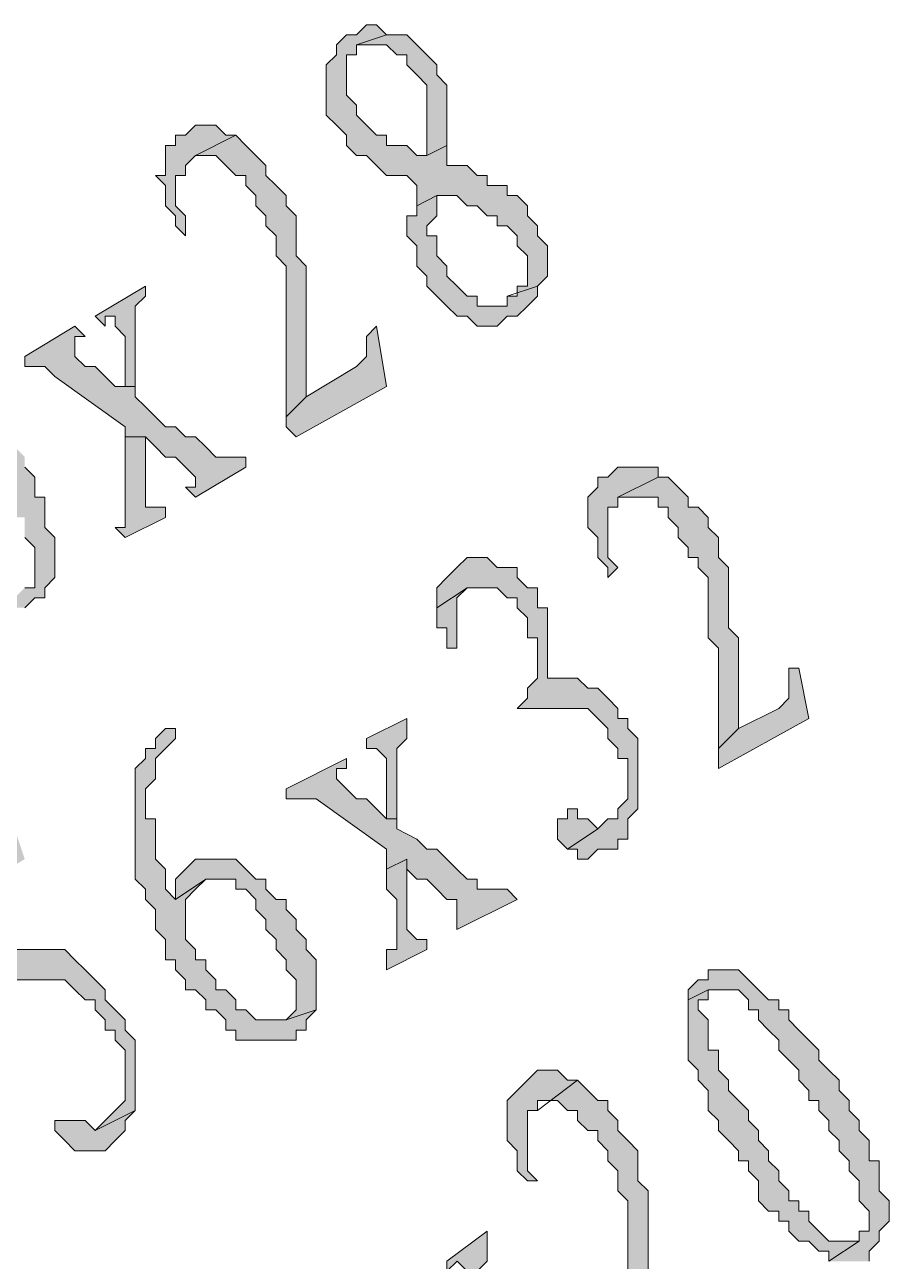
# Model space of a CAD drawing. Header units: millimetres. Extents: x 6 to 291, y 4 to 206.
# Drawn here: x 87.38 to 91.02, y 92.63 to 97.83 of the extents above; entities that cross this region are included whole.
import ezdxf

# ---------------------------------------------------------------- set-up
doc = ezdxf.new("R2010")
doc.units = ezdxf.units.MM
doc.layers.add('C00-00-00', color=7, linetype='Continuous')

msp = doc.modelspace()

# ---------------------------------------------------------------- hatches: boundary and pattern name
at = {"layer": 'C00-00-00'}
h = msp.add_hatch(color=256, dxfattribs=at)
h.dxf.hatch_style = 2
h.paths.add_polyline_path([(88.772997, 97.790001), (88.730664, 97.790001), (88.68833, 97.747668), (88.68833, 97.705335), (88.645997, 97.663001), (88.645997, 97.620668), (88.645997, 97.536001), (88.645997, 97.493668), (88.645997, 97.451335), (88.68833, 97.409001), (88.730664, 97.366668), (88.730664, 97.324335), (88.772997, 97.282001), (88.81533, 97.282001), (88.857664, 97.239668), (88.899997, 97.197335), (88.94233, 97.197335), (88.984664, 97.197335), (89.026997, 97.155001), (89.026997, 97.112668), (89.026997, 97.070335), (89.111664, 97.112668), (89.153997, 97.112668), (89.19633, 97.112668), (89.238664, 97.070335), (89.280997, 97.070335), (89.32333, 97.028001), (89.365664, 97.028001), (89.365664, 96.985668), (89.407997, 96.985668), (89.45033, 96.943335), (89.45033, 96.901001), (89.492664, 96.858668), (89.492664, 96.731668), (89.45033, 96.731668), (89.45033, 96.689335), (89.407997, 96.689335), (89.534997, 96.731668), (89.57733, 96.774001), (89.57733, 96.901001), (89.534997, 96.943335), (89.534997, 96.985668), (89.492664, 97.028001), (89.492664, 97.070335), (89.45033, 97.112668), (89.407997, 97.112668), (89.407997, 97.155001), (89.365664, 97.155001), (89.32333, 97.155001), (89.32333, 97.197335), (89.280997, 97.197335), (89.238664, 97.239668), (89.19633, 97.239668), (89.153997, 97.239668), (89.153997, 97.324335), (89.06933, 97.282001), (89.026997, 97.282001), (88.984664, 97.324335), (88.94233, 97.324335), (88.899997, 97.324335), (88.899997, 97.366668), (88.857664, 97.366668), (88.81533, 97.409001), (88.772997, 97.451335), (88.772997, 97.493668), (88.730664, 97.536001), (88.730664, 97.578335), (88.730664, 97.663001), (88.730664, 97.705335), (88.772997, 97.705335), (88.772997, 97.747668), (88.899997, 97.790001), (88.857664, 97.832335), (88.81533, 97.832335)])
h = msp.add_hatch(color=256, dxfattribs=at)
h.dxf.hatch_style = 2
h.paths.add_polyline_path([(88.9, 97.790001), (88.773, 97.747668), (88.815333, 97.747668), (88.857667, 97.747668), (88.9, 97.747668), (88.942333, 97.705335), (88.984667, 97.705335), (88.984667, 97.663001), (89.027, 97.620668), (89.069333, 97.578335), (89.069333, 97.536001), (89.069333, 97.493668), (89.069333, 97.324335), (89.069333, 97.282001), (89.154, 97.324335), (89.154, 97.366668), (89.154, 97.493668), (89.154, 97.536001), (89.154, 97.578335), (89.111667, 97.620668), (89.111667, 97.663001), (89.069333, 97.705335), (89.027, 97.747668), (88.984667, 97.790001), (88.942333, 97.790001)])
h = msp.add_hatch(color=256, dxfattribs=at)
h.dxf.hatch_style = 2
h.paths.add_polyline_path([(88.05333, 97.366666), (88.010997, 97.366666), (88.010997, 97.324333), (87.968663, 97.324333), (87.968663, 97.282), (87.968663, 97.197333), (87.92633, 97.197333), (87.968663, 97.155), (87.968663, 97.112666), (87.968663, 97.070333), (88.010997, 97.028), (88.010997, 96.985666), (88.05333, 96.943333), (88.05333, 96.985666), (88.05333, 97.028), (88.010997, 97.070333), (88.010997, 97.197333), (88.05333, 97.197333), (88.05333, 97.239666), (88.095663, 97.282), (88.264997, 97.366666), (88.222663, 97.366666), (88.18033, 97.409), (88.095663, 97.409)])
h = msp.add_hatch(color=256, dxfattribs=at)
h.dxf.hatch_style = 2
h.paths.add_polyline_path([(88.265002, 97.366666), (88.095668, 97.282), (88.180335, 97.282), (88.222668, 97.239666), (88.265002, 97.197333), (88.307335, 97.197333), (88.307335, 97.155), (88.349668, 97.112666), (88.349668, 97.070333), (88.392002, 97.028), (88.392002, 96.985666), (88.434335, 96.943333), (88.434335, 96.901), (88.434335, 96.858666), (88.476668, 96.816333), (88.476668, 96.689333), (88.476668, 96.647), (88.476668, 96.604666), (88.476668, 96.562333), (88.476668, 96.181333), (88.561335, 96.266), (88.561335, 96.562333), (88.561335, 96.604666), (88.561335, 96.816333), (88.519002, 96.858666), (88.519002, 96.943333), (88.519002, 96.985666), (88.519002, 97.028), (88.476668, 97.070333), (88.476668, 97.112666), (88.434335, 97.155), (88.392002, 97.197333), (88.392002, 97.239666), (88.349668, 97.282), (88.307335, 97.324333)])
h = msp.add_hatch(color=256, dxfattribs=at)
h.dxf.hatch_style = 2
h.paths.add_polyline_path([(89.027003, 97.070334), (89.027003, 97.028001), (88.98467, 97.028001), (88.98467, 96.943334), (89.027003, 96.901001), (89.027003, 96.858668), (89.027003, 96.816334), (89.069336, 96.774001), (89.069336, 96.731668), (89.11167, 96.689334), (89.154003, 96.647001), (89.196336, 96.604668), (89.23867, 96.604668), (89.281003, 96.562334), (89.36567, 96.562334), (89.408003, 96.604668), (89.450336, 96.604668), (89.49267, 96.647001), (89.535003, 96.689334), (89.535003, 96.731668), (89.408003, 96.689334), (89.408003, 96.647001), (89.281003, 96.647001), (89.281003, 96.689334), (89.23867, 96.689334), (89.196336, 96.731668), (89.154003, 96.774001), (89.154003, 96.816334), (89.11167, 96.858668), (89.11167, 96.901001), (89.11167, 96.943334), (89.069336, 96.943334), (89.069336, 96.985668), (89.11167, 97.028001), (89.11167, 97.112668)])
h = msp.add_hatch(color=256, dxfattribs=at)
h.dxf.hatch_style = 2
h.paths.add_polyline_path([(87.884001, 96.731668), (87.672334, 96.604668), (87.714668, 96.562335), (87.714668, 96.604668), (87.757001, 96.604668), (87.757001, 96.562335), (87.799334, 96.520001), (87.799334, 96.308335), (87.841668, 96.308335), (87.841668, 96.647001), (87.884001, 96.689335)])
h = msp.add_hatch(color=256, dxfattribs=at)
h.dxf.hatch_style = 2
h.paths.add_polyline_path([(86.698665, 96.562339), (86.656331, 96.520006), (86.656331, 96.477672), (86.740998, 96.520006), (86.825665, 96.520006), (86.867998, 96.520006), (86.867998, 96.477672), (86.910331, 96.435339), (86.952665, 96.435339), (86.952665, 96.393006), (86.994998, 96.393006), (86.994998, 96.350672), (87.037331, 96.350672), (87.037331, 96.308339), (87.079665, 96.266006), (87.079665, 96.223672), (87.121998, 96.181339), (87.121998, 96.139006), (87.164331, 96.096672), (87.206665, 96.054339), (87.248998, 96.012006), (87.248998, 95.969672), (87.291331, 95.927339), (87.291331, 95.885006), (87.333665, 95.842672), (87.333665, 95.800339), (87.333665, 95.758006), (87.375998, 95.758006), (87.375998, 95.715672), (87.375998, 95.673339), (87.418331, 95.631006), (87.418331, 95.461672), (87.375998, 95.461672), (87.291331, 95.377006), (87.375998, 95.377006), (87.418331, 95.419339), (87.460665, 95.419339), (87.460665, 95.461672), (87.502998, 95.504006), (87.502998, 95.673339), (87.460665, 95.715672), (87.460665, 95.758006), (87.460665, 95.800339), (87.460665, 95.842672), (87.418331, 95.842672), (87.418331, 95.885006), (87.418331, 95.927339), (87.375998, 95.969672), (87.375998, 96.012006), (87.333665, 96.054339), (87.333665, 96.096672), (87.291331, 96.139006), (87.248998, 96.181339), (87.248998, 96.223672), (87.206665, 96.266006), (87.164331, 96.308339), (87.164331, 96.350672), (87.121998, 96.350672), (87.121998, 96.393006), (87.079665, 96.435339), (87.037331, 96.435339), (87.037331, 96.477672), (86.994998, 96.477672), (86.994998, 96.520006), (86.952665, 96.520006), (86.910331, 96.562339), (86.867998, 96.562339), (86.867998, 96.604672), (86.740998, 96.604672)])
h = msp.add_hatch(color=256, dxfattribs=at)
h.dxf.hatch_style = 2
h.paths.add_polyline_path([(87.587669, 96.562339), (87.376002, 96.435339), (87.376002, 96.393006), (87.418336, 96.393006), (87.460669, 96.393006), (87.503002, 96.350672), (87.799336, 96.139006), (87.799336, 96.096672), (87.884002, 96.096672), (87.926336, 96.054339), (87.968669, 96.012006), (88.011002, 96.012006), (88.053336, 95.969672), (88.095669, 95.927339), (88.095669, 95.885006), (88.053336, 95.885006), (88.095669, 95.842672), (88.307336, 95.969672), (88.307336, 96.012006), (88.265002, 96.012006), (88.222669, 96.012006), (88.180336, 96.012006), (88.138002, 96.054339), (88.095669, 96.096672), (88.053336, 96.096672), (88.011002, 96.139006), (87.968669, 96.139006), (87.926336, 96.181339), (87.884002, 96.223672), (87.841669, 96.266006), (87.841669, 96.308339), (87.799336, 96.308339), (87.757002, 96.308339), (87.714669, 96.350672), (87.672336, 96.393006), (87.630002, 96.393006), (87.587669, 96.435339), (87.587669, 96.477672), (87.587669, 96.520006), (87.630002, 96.520006)])
h = msp.add_hatch(color=256, dxfattribs=at)
h.dxf.hatch_style = 2
h.paths.add_polyline_path([(88.857666, 96.562339), (88.815332, 96.520006), (88.815332, 96.477672), (88.815332, 96.435339), (88.772999, 96.393006), (88.561332, 96.266006), (88.476666, 96.181339), (88.476666, 96.139006), (88.518999, 96.096672), (88.899999, 96.308339)])
h = msp.add_hatch(color=256, dxfattribs=at)
h.dxf.hatch_style = 2
h.paths.add_polyline_path([(87.799332, 96.09667), (87.799332, 95.758003), (87.799332, 95.71567), (87.756999, 95.71567), (87.799332, 95.673336), (87.968666, 95.758003), (87.968666, 95.800336), (87.926332, 95.800336), (87.883999, 95.800336), (87.883999, 96.09667)])
h = msp.add_hatch(color=256, dxfattribs=at)
h.dxf.hatch_style = 2
h.paths.add_polyline_path([(89.873665, 95.969667), (89.831331, 95.927333), (89.788998, 95.927333), (89.788998, 95.885), (89.746665, 95.842667), (89.746665, 95.715667), (89.788998, 95.673333), (89.788998, 95.631), (89.788998, 95.588667), (89.831331, 95.546333), (89.831331, 95.504), (89.873665, 95.546333), (89.831331, 95.588667), (89.831331, 95.631), (89.831331, 95.673333), (89.831331, 95.758), (89.831331, 95.800333), (89.873665, 95.800333), (89.873665, 95.842667), (90.042998, 95.927333), (90.042998, 95.969667), (90.000665, 95.969667), (89.958331, 95.969667)])
h = msp.add_hatch(color=256, dxfattribs=at)
h.dxf.hatch_style = 2
h.paths.add_polyline_path([(90.043002, 95.927333), (89.873669, 95.842666), (89.916002, 95.842666), (89.958335, 95.842666), (90.000669, 95.842666), (90.043002, 95.842666), (90.043002, 95.800333), (90.085335, 95.800333), (90.085335, 95.757999), (90.127669, 95.715666), (90.127669, 95.673333), (90.170002, 95.630999), (90.170002, 95.588666), (90.212335, 95.588666), (90.212335, 95.546333), (90.254669, 95.503999), (90.254669, 95.419333), (90.254669, 95.376999), (90.254669, 95.249999), (90.297002, 95.207666), (90.297002, 94.784333), (90.381669, 94.868999), (90.381669, 95.249999), (90.339335, 95.292333), (90.339335, 95.461666), (90.339335, 95.503999), (90.339335, 95.546333), (90.297002, 95.588666), (90.297002, 95.630999), (90.297002, 95.673333), (90.254669, 95.715666), (90.254669, 95.757999), (90.212335, 95.800333), (90.170002, 95.800333), (90.170002, 95.842666), (90.127669, 95.884999), (90.085335, 95.927333)])
h = msp.add_hatch(color=256, dxfattribs=at)
h.dxf.hatch_style = 2
h.paths.add_polyline_path([(89.196332, 95.546332), (89.153999, 95.503999), (89.111665, 95.461665), (89.111665, 95.376999), (89.238665, 95.461665), (89.280999, 95.461665), (89.365665, 95.461665), (89.407999, 95.419332), (89.450332, 95.419332), (89.450332, 95.376999), (89.492665, 95.334665), (89.492665, 95.292332), (89.492665, 95.249999), (89.534999, 95.249999), (89.534999, 95.080665), (89.492665, 95.038332), (89.492665, 94.995999), (89.450332, 94.953665), (89.492665, 94.953665), (89.534999, 94.953665), (89.704332, 94.953665), (89.746665, 94.953665), (89.788999, 94.911332), (89.831332, 94.868999), (89.831332, 94.826665), (89.873665, 94.784332), (89.873665, 94.741999), (89.915999, 94.741999), (89.915999, 94.572665), (89.873665, 94.530332), (89.873665, 94.487999), (89.831332, 94.487999), (89.788999, 94.445665), (89.661999, 94.360999), (89.704332, 94.360999), (89.704332, 94.318665), (89.746665, 94.318665), (89.788999, 94.360999), (89.831332, 94.360999), (89.873665, 94.360999), (89.873665, 94.403332), (89.915999, 94.403332), (89.915999, 94.445665), (89.915999, 94.487999), (89.958332, 94.530332), (89.958332, 94.572665), (89.958332, 94.741999), (89.958332, 94.784332), (89.958332, 94.826665), (89.915999, 94.868999), (89.915999, 94.911332), (89.873665, 94.911332), (89.873665, 94.953665), (89.831332, 94.995999), (89.788999, 95.038332), (89.746665, 95.038332), (89.704332, 95.080665), (89.661999, 95.080665), (89.577332, 95.080665), (89.577332, 95.122999), (89.577332, 95.249999), (89.577332, 95.292332), (89.577332, 95.376999), (89.534999, 95.376999), (89.534999, 95.419332), (89.534999, 95.461665), (89.492665, 95.461665), (89.450332, 95.503999), (89.450332, 95.546332), (89.407999, 95.546332), (89.365665, 95.546332), (89.323332, 95.588665), (89.238665, 95.588665)])
h = msp.add_hatch(color=256, dxfattribs=at)
h.dxf.hatch_style = 2
h.paths.add_polyline_path([(89.111663, 95.377003), (89.111663, 95.292336), (89.153997, 95.292336), (89.153997, 95.250003), (89.153997, 95.207669), (89.19633, 95.207669), (89.19633, 95.292336), (89.19633, 95.419336), (89.238663, 95.461669)])
h = msp.add_hatch(color=256, dxfattribs=at)
h.dxf.hatch_style = 2
h.paths.add_polyline_path([(90.635666, 95.123005), (90.593333, 95.123005), (90.593333, 95.038338), (90.593333, 94.996005), (90.550999, 94.953672), (90.381666, 94.869005), (90.296999, 94.784338), (90.296999, 94.742005), (90.296999, 94.699672), (90.677999, 94.911338)])
h = msp.add_hatch(color=256, dxfattribs=at)
h.dxf.hatch_style = 2
h.paths.add_polyline_path([(88.984669, 94.911333), (88.815335, 94.826667), (88.815335, 94.784333), (88.857669, 94.784333), (88.900002, 94.742), (88.900002, 94.488), (88.942335, 94.488), (88.942335, 94.530333), (88.942335, 94.784333), (88.984669, 94.826667), (88.984669, 94.869)])
h = msp.add_hatch(color=256, dxfattribs=at)
h.dxf.hatch_style = 2
h.paths.add_polyline_path([(88.011004, 94.868999), (87.968671, 94.868999), (87.926337, 94.826666), (87.926337, 94.784333), (87.884004, 94.784333), (87.884004, 94.741999), (87.841671, 94.699666), (87.841671, 94.614999), (87.841671, 94.360999), (87.841671, 94.318666), (87.841671, 94.233999), (87.884004, 94.191666), (87.884004, 94.149333), (87.926337, 94.106999), (87.926337, 94.064666), (87.926337, 94.022333), (87.968671, 93.979999), (87.968671, 93.937666), (87.968671, 93.895333), (88.011004, 93.895333), (88.011004, 93.852999), (88.053337, 93.810666), (88.053337, 93.768333), (88.095671, 93.768333), (88.138004, 93.725999), (88.138004, 93.683666), (88.180337, 93.683666), (88.222671, 93.641333), (88.222671, 93.598999), (88.265004, 93.598999), (88.265004, 93.556666), (88.307337, 93.556666), (88.349671, 93.556666), (88.476671, 93.556666), (88.519004, 93.556666), (88.519004, 93.598999), (88.561337, 93.598999), (88.561337, 93.641333), (88.603671, 93.683666), (88.476671, 93.641333), (88.392004, 93.641333), (88.349671, 93.641333), (88.307337, 93.683666), (88.265004, 93.683666), (88.265004, 93.725999), (88.222671, 93.768333), (88.180337, 93.768333), (88.180337, 93.810666), (88.138004, 93.852999), (88.138004, 93.895333), (88.095671, 93.895333), (88.095671, 93.937666), (88.053337, 93.979999), (88.053337, 94.022333), (88.053337, 94.149333), (88.095671, 94.191666), (88.138004, 94.233999), (88.011004, 94.149333), (87.968671, 94.191666), (87.968671, 94.233999), (87.968671, 94.276333), (87.926337, 94.318666), (87.926337, 94.360999), (87.926337, 94.487999), (87.884004, 94.487999), (87.884004, 94.614999), (87.926337, 94.657333), (87.926337, 94.699666), (87.926337, 94.741999), (87.968671, 94.784333), (88.011004, 94.826666)])
h = msp.add_hatch(color=256, dxfattribs=at)
h.dxf.hatch_style = 2
h.paths.add_polyline_path([(88.730663, 94.742004), (88.476663, 94.615004), (88.476663, 94.572671), (88.603663, 94.572671), (88.899996, 94.361004), (88.899996, 94.276338), (88.984663, 94.318671), (88.984663, 94.276338), (89.026996, 94.234004), (89.069329, 94.234004), (89.111663, 94.191671), (89.153996, 94.149338), (89.196329, 94.149338), (89.196329, 94.107004), (89.196329, 94.064671), (89.196329, 94.022338), (89.450329, 94.149338), (89.407996, 94.191671), (89.365663, 94.191671), (89.323329, 94.191671), (89.280996, 94.191671), (89.280996, 94.234004), (89.238663, 94.234004), (89.196329, 94.276338), (89.153996, 94.318671), (89.111663, 94.361004), (89.069329, 94.361004), (89.026996, 94.403338), (88.942329, 94.445671), (88.942329, 94.488004), (88.899996, 94.488004), (88.857663, 94.530338), (88.815329, 94.572671), (88.772996, 94.572671), (88.730663, 94.615004), (88.688329, 94.657338), (88.688329, 94.699671), (88.730663, 94.699671)])
h = msp.add_hatch(color=256, dxfattribs=at)
h.dxf.hatch_style = 2
h.paths.add_polyline_path([(89.662001, 94.487999), (89.619668, 94.487999), (89.619668, 94.445665), (89.619668, 94.403332), (89.662001, 94.360999), (89.789001, 94.445665), (89.746668, 94.487999), (89.704335, 94.487999), (89.704335, 94.530332), (89.662001, 94.530332)])
h = msp.add_hatch(color=256, dxfattribs=at)
h.dxf.hatch_style = 2
h.paths.add_polyline_path([(87.333663, 94.445672), (87.079663, 94.276339), (87.206663, 93.768339), (87.248997, 93.810672), (87.29133, 93.810672), (87.333663, 93.810672), (87.460663, 93.810672), (87.502997, 93.810672), (87.54533, 93.810672), (87.587663, 93.768339), (87.629997, 93.726006), (87.67233, 93.726006), (87.67233, 93.683672), (87.714663, 93.641339), (87.714663, 93.599006), (87.756997, 93.599006), (87.756997, 93.556672), (87.79933, 93.514339), (87.79933, 93.472006), (87.79933, 93.429672), (87.79933, 93.345006), (87.79933, 93.302672), (87.756997, 93.260339), (87.714663, 93.218006), (87.67233, 93.175672), (87.841663, 93.260339), (87.841663, 93.302672), (87.841663, 93.472006), (87.841663, 93.514339), (87.841663, 93.556672), (87.79933, 93.599006), (87.79933, 93.641339), (87.756997, 93.683672), (87.714663, 93.726006), (87.714663, 93.768339), (87.67233, 93.810672), (87.629997, 93.853006), (87.587663, 93.895339), (87.54533, 93.937672), (87.502997, 93.937672), (87.29133, 93.937672), (87.248997, 93.937672), (87.206663, 93.937672), (87.16433, 94.191672), (87.375997, 94.318672)])
h = msp.add_hatch(color=256, dxfattribs=at)
h.dxf.hatch_style = 2
h.paths.add_polyline_path([(88.137999, 94.318669), (88.095665, 94.318669), (88.053332, 94.276336), (88.010999, 94.234003), (88.010999, 94.191669), (88.010999, 94.149336), (88.137999, 94.234003), (88.222665, 94.234003), (88.264999, 94.234003), (88.264999, 94.191669), (88.307332, 94.191669), (88.349665, 94.149336), (88.349665, 94.107003), (88.391999, 94.064669), (88.391999, 94.022336), (88.434332, 93.980003), (88.434332, 93.937669), (88.476665, 93.895336), (88.476665, 93.853003), (88.518999, 93.810669), (88.518999, 93.768336), (88.518999, 93.726003), (88.518999, 93.683669), (88.476665, 93.641336), (88.603665, 93.683669), (88.603665, 93.895336), (88.561332, 93.937669), (88.561332, 93.980003), (88.518999, 94.022336), (88.518999, 94.064669), (88.476665, 94.107003), (88.476665, 94.149336), (88.434332, 94.149336), (88.391999, 94.191669), (88.391999, 94.234003), (88.349665, 94.234003), (88.307332, 94.276336), (88.264999, 94.318669)])
h = msp.add_hatch(color=256, dxfattribs=at)
h.dxf.hatch_style = 2
h.paths.add_polyline_path([(88.9, 94.276335), (88.9, 94.191669), (88.942333, 94.149335), (88.942333, 93.937669), (88.9, 93.937669), (88.9, 93.895335), (88.9, 93.853002), (89.069333, 93.937669), (89.069333, 93.980002), (89.027, 93.980002), (88.984667, 94.022335), (88.984667, 94.318669)])
h = msp.add_hatch(color=256, dxfattribs=at)
h.dxf.hatch_style = 2
h.paths.add_polyline_path([(90.254665, 93.810666), (90.212332, 93.810666), (90.169999, 93.768333), (90.169999, 93.725999), (90.254665, 93.768333), (90.339332, 93.768333), (90.381665, 93.768333), (90.423999, 93.725999), (90.423999, 93.683666), (90.466332, 93.683666), (90.466332, 93.641333), (90.508665, 93.598999), (90.550999, 93.556666), (90.550999, 93.514333), (90.593332, 93.471999), (90.635665, 93.429666), (90.635665, 93.387333), (90.677999, 93.344999), (90.677999, 93.302666), (90.720332, 93.302666), (90.720332, 93.260333), (90.762665, 93.217999), (90.762665, 93.175666), (90.804999, 93.133333), (90.804999, 93.090999), (90.847332, 93.048666), (90.847332, 93.006333), (90.889665, 92.963999), (90.889665, 92.921666), (90.889665, 92.879333), (90.931999, 92.836999), (90.931999, 92.752333), (90.889665, 92.752333), (90.889665, 92.709999), (90.762665, 92.625333), (90.804999, 92.625333), (90.847332, 92.625333), (90.931999, 92.625333), (90.931999, 92.667666), (90.974332, 92.709999), (90.974332, 92.752333), (91.016665, 92.794666), (91.016665, 92.879333), (90.974332, 92.921666), (90.974332, 92.963999), (90.974332, 93.006333), (90.974332, 93.048666), (90.931999, 93.048666), (90.931999, 93.090999), (90.931999, 93.133333), (90.889665, 93.175666), (90.889665, 93.217999), (90.847332, 93.260333), (90.847332, 93.302666), (90.804999, 93.344999), (90.804999, 93.387333), (90.762665, 93.429666), (90.720332, 93.471999), (90.720332, 93.514333), (90.677999, 93.556666), (90.635665, 93.598999), (90.593332, 93.641333), (90.593332, 93.683666), (90.550999, 93.683666), (90.550999, 93.725999), (90.508665, 93.725999), (90.466332, 93.768333), (90.423999, 93.810666), (90.381665, 93.852999), (90.254665, 93.852999)])
h = msp.add_hatch(color=256, dxfattribs=at)
h.dxf.hatch_style = 2
h.paths.add_polyline_path([(90.169997, 93.726005), (90.169997, 93.599005), (90.169997, 93.556672), (90.169997, 93.472005), (90.21233, 93.429672), (90.21233, 93.387339), (90.254663, 93.345005), (90.254663, 93.302672), (90.254663, 93.260339), (90.296997, 93.218005), (90.296997, 93.175672), (90.33933, 93.133339), (90.381663, 93.091005), (90.381663, 93.048672), (90.423997, 93.048672), (90.423997, 93.006339), (90.46633, 92.964005), (90.46633, 92.921672), (90.46633, 92.879339), (90.508663, 92.837005), (90.550997, 92.837005), (90.550997, 92.794672), (90.59333, 92.794672), (90.59333, 92.752339), (90.635663, 92.710005), (90.677997, 92.710005), (90.72033, 92.667672), (90.762663, 92.667672), (90.762663, 92.625339), (90.889663, 92.710005), (90.804997, 92.710005), (90.762663, 92.710005), (90.72033, 92.752339), (90.677997, 92.794672), (90.677997, 92.837005), (90.635663, 92.837005), (90.635663, 92.879339), (90.59333, 92.879339), (90.59333, 92.921672), (90.550997, 92.964005), (90.550997, 93.006339), (90.508663, 93.048672), (90.508663, 93.091005), (90.46633, 93.133339), (90.46633, 93.175672), (90.423997, 93.218005), (90.423997, 93.260339), (90.381663, 93.302672), (90.33933, 93.345005), (90.33933, 93.387339), (90.296997, 93.429672), (90.296997, 93.472005), (90.296997, 93.514339), (90.254663, 93.514339), (90.254663, 93.556672), (90.254663, 93.599005), (90.254663, 93.641339), (90.21233, 93.683672), (90.21233, 93.726005), (90.254663, 93.726005), (90.254663, 93.768339)])
h = msp.add_hatch(color=256, dxfattribs=at)
h.dxf.hatch_style = 2
h.paths.add_polyline_path([(89.492664, 93.387339), (89.450331, 93.345006), (89.407997, 93.302672), (89.407997, 93.260339), (89.407997, 93.218006), (89.407997, 93.175672), (89.407997, 93.133339), (89.450331, 93.091006), (89.450331, 93.048672), (89.450331, 93.006339), (89.492664, 92.964006), (89.534997, 92.964006), (89.492664, 93.006339), (89.492664, 93.048672), (89.492664, 93.091006), (89.492664, 93.218006), (89.492664, 93.260339), (89.534997, 93.260339), (89.704331, 93.387339), (89.661997, 93.387339), (89.619664, 93.429672), (89.534997, 93.429672)])
h = msp.add_hatch(color=256, dxfattribs=at)
h.dxf.hatch_style = 2
h.paths.add_polyline_path([(89.704336, 93.387339), (89.535002, 93.260339), (89.535002, 93.302672), (89.577336, 93.302672), (89.619669, 93.302672), (89.662002, 93.260339), (89.704336, 93.260339), (89.704336, 93.218006), (89.746669, 93.175672), (89.789002, 93.175672), (89.789002, 93.133339), (89.831336, 93.091006), (89.831336, 93.048672), (89.873669, 93.006339), (89.873669, 92.964006), (89.873669, 92.921672), (89.916002, 92.879339), (89.916002, 92.794672), (89.916002, 92.710006), (89.916002, 92.667672), (89.916002, 92.456006), (89.958336, 92.413672), (89.958336, 92.202006), (90.000669, 92.286672), (90.000669, 92.837006), (90.000669, 92.921672), (89.958336, 92.964006), (89.958336, 93.006339), (89.958336, 93.048672), (89.958336, 93.091006), (89.916002, 93.133339), (89.873669, 93.175672), (89.873669, 93.218006), (89.831336, 93.260339), (89.831336, 93.302672), (89.789002, 93.302672), (89.746669, 93.345006)])
h = msp.add_hatch(color=256, dxfattribs=at)
h.dxf.hatch_style = 2
h.paths.add_polyline_path([(87.545335, 93.218002), (87.503001, 93.218002), (87.503001, 93.175669), (87.545335, 93.133335), (87.587668, 93.091002), (87.672335, 93.091002), (87.714668, 93.091002), (87.757001, 93.133335), (87.799335, 93.175669), (87.799335, 93.218002), (87.841668, 93.260335), (87.672335, 93.175669), (87.630001, 93.218002), (87.587668, 93.218002)])
h = msp.add_hatch(color=256, dxfattribs=at)
h.dxf.hatch_style = 2
h.paths.add_polyline_path([(89.323335, 92.752333), (89.154002, 92.625333), (89.154002, 92.582999), (89.196335, 92.625333), (89.238668, 92.582999), (89.238668, 92.540666), (89.238668, 92.328999), (89.323335, 92.328999), (89.281002, 92.371333), (89.281002, 92.582999), (89.323335, 92.625333), (89.323335, 92.667666), (89.323335, 92.709999)])

# ---------------------------------------------------------------- linework, layer by layer
at = {"layer": 'C00-00-00', "lineweight": 13}
for points in [[(88.772997, 97.790001), (88.730664, 97.790001), (88.68833, 97.747668), (88.68833, 97.705335), (88.645997, 97.663001), (88.645997, 97.620668), (88.645997, 97.536001), (88.645997, 97.493668), (88.645997, 97.451335), (88.68833, 97.409001), (88.730664, 97.366668), (88.730664, 97.324335), (88.772997, 97.282001), (88.81533, 97.282001), (88.857664, 97.239668), (88.899997, 97.197335), (88.94233, 97.197335), (88.984664, 97.197335), (89.026997, 97.155001), (89.026997, 97.112668), (89.026997, 97.070335), (89.111664, 97.112668), (89.153997, 97.112668), (89.19633, 97.112668), (89.238664, 97.070335), (89.280997, 97.070335), (89.32333, 97.028001), (89.365664, 97.028001), (89.365664, 96.985668), (89.407997, 96.985668), (89.45033, 96.943335), (89.45033, 96.901001), (89.492664, 96.858668), (89.492664, 96.731668), (89.45033, 96.731668), (89.45033, 96.689335), (89.407997, 96.689335), (89.534997, 96.731668), (89.57733, 96.774001), (89.57733, 96.901001), (89.534997, 96.943335), (89.534997, 96.985668), (89.492664, 97.028001), (89.492664, 97.070335), (89.45033, 97.112668), (89.407997, 97.112668), (89.407997, 97.155001), (89.365664, 97.155001), (89.32333, 97.155001), (89.32333, 97.197335), (89.280997, 97.197335), (89.238664, 97.239668), (89.19633, 97.239668), (89.153997, 97.239668), (89.153997, 97.324335), (89.06933, 97.282001), (89.026997, 97.282001), (88.984664, 97.324335), (88.94233, 97.324335), (88.899997, 97.324335), (88.899997, 97.366668), (88.857664, 97.366668), (88.81533, 97.409001), (88.772997, 97.451335), (88.772997, 97.493668), (88.730664, 97.536001), (88.730664, 97.578335), (88.730664, 97.663001), (88.730664, 97.705335), (88.772997, 97.705335), (88.772997, 97.747668), (88.899997, 97.790001), (88.857664, 97.832335), (88.81533, 97.832335)], [(88.9, 97.790001), (88.773, 97.747668), (88.815333, 97.747668), (88.857667, 97.747668), (88.9, 97.747668), (88.942333, 97.705335), (88.984667, 97.705335), (88.984667, 97.663001), (89.027, 97.620668), (89.069333, 97.578335), (89.069333, 97.536001), (89.069333, 97.493668), (89.069333, 97.324335), (89.069333, 97.282001), (89.154, 97.324335), (89.154, 97.366668), (89.154, 97.493668), (89.154, 97.536001), (89.154, 97.578335), (89.111667, 97.620668), (89.111667, 97.663001), (89.069333, 97.705335), (89.027, 97.747668), (88.984667, 97.790001), (88.942333, 97.790001)], [(88.05333, 97.366666), (88.010997, 97.366666), (88.010997, 97.324333), (87.968663, 97.324333), (87.968663, 97.282), (87.968663, 97.197333), (87.92633, 97.197333), (87.968663, 97.155), (87.968663, 97.112666), (87.968663, 97.070333), (88.010997, 97.028), (88.010997, 96.985666), (88.05333, 96.943333), (88.05333, 96.985666), (88.05333, 97.028), (88.010997, 97.070333), (88.010997, 97.197333), (88.05333, 97.197333), (88.05333, 97.239666), (88.095663, 97.282), (88.264997, 97.366666), (88.222663, 97.366666), (88.18033, 97.409), (88.095663, 97.409)], [(88.265002, 97.366666), (88.095668, 97.282), (88.180335, 97.282), (88.222668, 97.239666), (88.265002, 97.197333), (88.307335, 97.197333), (88.307335, 97.155), (88.349668, 97.112666), (88.349668, 97.070333), (88.392002, 97.028), (88.392002, 96.985666), (88.434335, 96.943333), (88.434335, 96.901), (88.434335, 96.858666), (88.476668, 96.816333), (88.476668, 96.689333), (88.476668, 96.647), (88.476668, 96.604666), (88.476668, 96.562333), (88.476668, 96.181333), (88.561335, 96.266), (88.561335, 96.562333), (88.561335, 96.604666), (88.561335, 96.816333), (88.519002, 96.858666), (88.519002, 96.943333), (88.519002, 96.985666), (88.519002, 97.028), (88.476668, 97.070333), (88.476668, 97.112666), (88.434335, 97.155), (88.392002, 97.197333), (88.392002, 97.239666), (88.349668, 97.282), (88.307335, 97.324333)], [(89.027003, 97.070334), (89.027003, 97.028001), (88.98467, 97.028001), (88.98467, 96.943334), (89.027003, 96.901001), (89.027003, 96.858668), (89.027003, 96.816334), (89.069336, 96.774001), (89.069336, 96.731668), (89.11167, 96.689334), (89.154003, 96.647001), (89.196336, 96.604668), (89.23867, 96.604668), (89.281003, 96.562334), (89.36567, 96.562334), (89.408003, 96.604668), (89.450336, 96.604668), (89.49267, 96.647001), (89.535003, 96.689334), (89.535003, 96.731668), (89.408003, 96.689334), (89.408003, 96.647001), (89.281003, 96.647001), (89.281003, 96.689334), (89.23867, 96.689334), (89.196336, 96.731668), (89.154003, 96.774001), (89.154003, 96.816334), (89.11167, 96.858668), (89.11167, 96.901001), (89.11167, 96.943334), (89.069336, 96.943334), (89.069336, 96.985668), (89.11167, 97.028001), (89.11167, 97.112668)], [(87.884001, 96.731668), (87.672334, 96.604668), (87.714668, 96.562335), (87.714668, 96.604668), (87.757001, 96.604668), (87.757001, 96.562335), (87.799334, 96.520001), (87.799334, 96.308335), (87.841668, 96.308335), (87.841668, 96.647001), (87.884001, 96.689335)], [(87.587669, 96.562339), (87.376002, 96.435339), (87.376002, 96.393006), (87.418336, 96.393006), (87.460669, 96.393006), (87.503002, 96.350672), (87.799336, 96.139006), (87.799336, 96.096672), (87.884002, 96.096672), (87.926336, 96.054339), (87.968669, 96.012006), (88.011002, 96.012006), (88.053336, 95.969672), (88.095669, 95.927339), (88.095669, 95.885006), (88.053336, 95.885006), (88.095669, 95.842672), (88.307336, 95.969672), (88.307336, 96.012006), (88.265002, 96.012006), (88.222669, 96.012006), (88.180336, 96.012006), (88.138002, 96.054339), (88.095669, 96.096672), (88.053336, 96.096672), (88.011002, 96.139006), (87.968669, 96.139006), (87.926336, 96.181339), (87.884002, 96.223672), (87.841669, 96.266006), (87.841669, 96.308339), (87.799336, 96.308339), (87.757002, 96.308339), (87.714669, 96.350672), (87.672336, 96.393006), (87.630002, 96.393006), (87.587669, 96.435339), (87.587669, 96.477672), (87.587669, 96.520006), (87.630002, 96.520006)], [(88.857666, 96.562339), (88.815332, 96.520006), (88.815332, 96.477672), (88.815332, 96.435339), (88.772999, 96.393006), (88.561332, 96.266006), (88.476666, 96.181339), (88.476666, 96.139006), (88.518999, 96.096672), (88.899999, 96.308339)], [(87.799332, 96.09667), (87.799332, 95.758003), (87.799332, 95.71567), (87.756999, 95.71567), (87.799332, 95.673336), (87.968666, 95.758003), (87.968666, 95.800336), (87.926332, 95.800336), (87.883999, 95.800336), (87.883999, 96.09667)], [(89.873665, 95.969667), (89.831331, 95.927333), (89.788998, 95.927333), (89.788998, 95.885), (89.746665, 95.842667), (89.746665, 95.715667), (89.788998, 95.673333), (89.788998, 95.631), (89.788998, 95.588667), (89.831331, 95.546333), (89.831331, 95.504), (89.873665, 95.546333), (89.831331, 95.588667), (89.831331, 95.631), (89.831331, 95.673333), (89.831331, 95.758), (89.831331, 95.800333), (89.873665, 95.800333), (89.873665, 95.842667), (90.042998, 95.927333), (90.042998, 95.969667), (90.000665, 95.969667), (89.958331, 95.969667)], [(90.043002, 95.927333), (89.873669, 95.842666), (89.916002, 95.842666), (89.958335, 95.842666), (90.000669, 95.842666), (90.043002, 95.842666), (90.043002, 95.800333), (90.085335, 95.800333), (90.085335, 95.757999), (90.127669, 95.715666), (90.127669, 95.673333), (90.170002, 95.630999), (90.170002, 95.588666), (90.212335, 95.588666), (90.212335, 95.546333), (90.254669, 95.503999), (90.254669, 95.419333), (90.254669, 95.376999), (90.254669, 95.249999), (90.297002, 95.207666), (90.297002, 94.784333), (90.381669, 94.868999), (90.381669, 95.249999), (90.339335, 95.292333), (90.339335, 95.461666), (90.339335, 95.503999), (90.339335, 95.546333), (90.297002, 95.588666), (90.297002, 95.630999), (90.297002, 95.673333), (90.254669, 95.715666), (90.254669, 95.757999), (90.212335, 95.800333), (90.170002, 95.800333), (90.170002, 95.842666), (90.127669, 95.884999), (90.085335, 95.927333)], [(89.196332, 95.546332), (89.153999, 95.503999), (89.111665, 95.461665), (89.111665, 95.376999), (89.238665, 95.461665), (89.280999, 95.461665), (89.365665, 95.461665), (89.407999, 95.419332), (89.450332, 95.419332), (89.450332, 95.376999), (89.492665, 95.334665), (89.492665, 95.292332), (89.492665, 95.249999), (89.534999, 95.249999), (89.534999, 95.080665), (89.492665, 95.038332), (89.492665, 94.995999), (89.450332, 94.953665), (89.492665, 94.953665), (89.534999, 94.953665), (89.704332, 94.953665), (89.746665, 94.953665), (89.788999, 94.911332), (89.831332, 94.868999), (89.831332, 94.826665), (89.873665, 94.784332), (89.873665, 94.741999), (89.915999, 94.741999), (89.915999, 94.572665), (89.873665, 94.530332), (89.873665, 94.487999), (89.831332, 94.487999), (89.788999, 94.445665), (89.661999, 94.360999), (89.704332, 94.360999), (89.704332, 94.318665), (89.746665, 94.318665), (89.788999, 94.360999), (89.831332, 94.360999), (89.873665, 94.360999), (89.873665, 94.403332), (89.915999, 94.403332), (89.915999, 94.445665), (89.915999, 94.487999), (89.958332, 94.530332), (89.958332, 94.572665), (89.958332, 94.741999), (89.958332, 94.784332), (89.958332, 94.826665), (89.915999, 94.868999), (89.915999, 94.911332), (89.873665, 94.911332), (89.873665, 94.953665), (89.831332, 94.995999), (89.788999, 95.038332), (89.746665, 95.038332), (89.704332, 95.080665), (89.661999, 95.080665), (89.577332, 95.080665), (89.577332, 95.122999), (89.577332, 95.249999), (89.577332, 95.292332), (89.577332, 95.376999), (89.534999, 95.376999), (89.534999, 95.419332), (89.534999, 95.461665), (89.492665, 95.461665), (89.450332, 95.503999), (89.450332, 95.546332), (89.407999, 95.546332), (89.365665, 95.546332), (89.323332, 95.588665), (89.238665, 95.588665)], [(89.111663, 95.377003), (89.111663, 95.292336), (89.153997, 95.292336), (89.153997, 95.250003), (89.153997, 95.207669), (89.19633, 95.207669), (89.19633, 95.292336), (89.19633, 95.419336), (89.238663, 95.461669)], [(90.635666, 95.123005), (90.593333, 95.123005), (90.593333, 95.038338), (90.593333, 94.996005), (90.550999, 94.953672), (90.381666, 94.869005), (90.296999, 94.784338), (90.296999, 94.742005), (90.296999, 94.699672), (90.677999, 94.911338)], [(88.984669, 94.911333), (88.815335, 94.826667), (88.815335, 94.784333), (88.857669, 94.784333), (88.900002, 94.742), (88.900002, 94.488), (88.942335, 94.488), (88.942335, 94.530333), (88.942335, 94.784333), (88.984669, 94.826667), (88.984669, 94.869)], [(88.011004, 94.868999), (87.968671, 94.868999), (87.926337, 94.826666), (87.926337, 94.784333), (87.884004, 94.784333), (87.884004, 94.741999), (87.841671, 94.699666), (87.841671, 94.614999), (87.841671, 94.360999), (87.841671, 94.318666), (87.841671, 94.233999), (87.884004, 94.191666), (87.884004, 94.149333), (87.926337, 94.106999), (87.926337, 94.064666), (87.926337, 94.022333), (87.968671, 93.979999), (87.968671, 93.937666), (87.968671, 93.895333), (88.011004, 93.895333), (88.011004, 93.852999), (88.053337, 93.810666), (88.053337, 93.768333), (88.095671, 93.768333), (88.138004, 93.725999), (88.138004, 93.683666), (88.180337, 93.683666), (88.222671, 93.641333), (88.222671, 93.598999), (88.265004, 93.598999), (88.265004, 93.556666), (88.307337, 93.556666), (88.349671, 93.556666), (88.476671, 93.556666), (88.519004, 93.556666), (88.519004, 93.598999), (88.561337, 93.598999), (88.561337, 93.641333), (88.603671, 93.683666), (88.476671, 93.641333), (88.392004, 93.641333), (88.349671, 93.641333), (88.307337, 93.683666), (88.265004, 93.683666), (88.265004, 93.725999), (88.222671, 93.768333), (88.180337, 93.768333), (88.180337, 93.810666), (88.138004, 93.852999), (88.138004, 93.895333), (88.095671, 93.895333), (88.095671, 93.937666), (88.053337, 93.979999), (88.053337, 94.022333), (88.053337, 94.149333), (88.095671, 94.191666), (88.138004, 94.233999), (88.011004, 94.149333), (87.968671, 94.191666), (87.968671, 94.233999), (87.968671, 94.276333), (87.926337, 94.318666), (87.926337, 94.360999), (87.926337, 94.487999), (87.884004, 94.487999), (87.884004, 94.614999), (87.926337, 94.657333), (87.926337, 94.699666), (87.926337, 94.741999), (87.968671, 94.784333), (88.011004, 94.826666)], [(88.730663, 94.742004), (88.476663, 94.615004), (88.476663, 94.572671), (88.603663, 94.572671), (88.899996, 94.361004), (88.899996, 94.276338), (88.984663, 94.318671), (88.984663, 94.276338), (89.026996, 94.234004), (89.069329, 94.234004), (89.111663, 94.191671), (89.153996, 94.149338), (89.196329, 94.149338), (89.196329, 94.107004), (89.196329, 94.064671), (89.196329, 94.022338), (89.450329, 94.149338), (89.407996, 94.191671), (89.365663, 94.191671), (89.323329, 94.191671), (89.280996, 94.191671), (89.280996, 94.234004), (89.238663, 94.234004), (89.196329, 94.276338), (89.153996, 94.318671), (89.111663, 94.361004), (89.069329, 94.361004), (89.026996, 94.403338), (88.942329, 94.445671), (88.942329, 94.488004), (88.899996, 94.488004), (88.857663, 94.530338), (88.815329, 94.572671), (88.772996, 94.572671), (88.730663, 94.615004), (88.688329, 94.657338), (88.688329, 94.699671), (88.730663, 94.699671)], [(89.662001, 94.487999), (89.619668, 94.487999), (89.619668, 94.445665), (89.619668, 94.403332), (89.662001, 94.360999), (89.789001, 94.445665), (89.746668, 94.487999), (89.704335, 94.487999), (89.704335, 94.530332), (89.662001, 94.530332)], [(88.137999, 94.318669), (88.095665, 94.318669), (88.053332, 94.276336), (88.010999, 94.234003), (88.010999, 94.191669), (88.010999, 94.149336), (88.137999, 94.234003), (88.222665, 94.234003), (88.264999, 94.234003), (88.264999, 94.191669), (88.307332, 94.191669), (88.349665, 94.149336), (88.349665, 94.107003), (88.391999, 94.064669), (88.391999, 94.022336), (88.434332, 93.980003), (88.434332, 93.937669), (88.476665, 93.895336), (88.476665, 93.853003), (88.518999, 93.810669), (88.518999, 93.768336), (88.518999, 93.726003), (88.518999, 93.683669), (88.476665, 93.641336), (88.603665, 93.683669), (88.603665, 93.895336), (88.561332, 93.937669), (88.561332, 93.980003), (88.518999, 94.022336), (88.518999, 94.064669), (88.476665, 94.107003), (88.476665, 94.149336), (88.434332, 94.149336), (88.391999, 94.191669), (88.391999, 94.234003), (88.349665, 94.234003), (88.307332, 94.276336), (88.264999, 94.318669)], [(88.9, 94.276335), (88.9, 94.191669), (88.942333, 94.149335), (88.942333, 93.937669), (88.9, 93.937669), (88.9, 93.895335), (88.9, 93.853002), (89.069333, 93.937669), (89.069333, 93.980002), (89.027, 93.980002), (88.984667, 94.022335), (88.984667, 94.318669)], [(90.169997, 93.726005), (90.169997, 93.599005), (90.169997, 93.556672), (90.169997, 93.472005), (90.21233, 93.429672), (90.21233, 93.387339), (90.254663, 93.345005), (90.254663, 93.302672), (90.254663, 93.260339), (90.296997, 93.218005), (90.296997, 93.175672), (90.33933, 93.133339), (90.381663, 93.091005), (90.381663, 93.048672), (90.423997, 93.048672), (90.423997, 93.006339), (90.46633, 92.964005), (90.46633, 92.921672), (90.46633, 92.879339), (90.508663, 92.837005), (90.550997, 92.837005), (90.550997, 92.794672), (90.59333, 92.794672), (90.59333, 92.752339), (90.635663, 92.710005), (90.677997, 92.710005), (90.72033, 92.667672), (90.762663, 92.667672), (90.762663, 92.625339), (90.889663, 92.710005), (90.804997, 92.710005), (90.762663, 92.710005), (90.72033, 92.752339), (90.677997, 92.794672), (90.677997, 92.837005), (90.635663, 92.837005), (90.635663, 92.879339), (90.59333, 92.879339), (90.59333, 92.921672), (90.550997, 92.964005), (90.550997, 93.006339), (90.508663, 93.048672), (90.508663, 93.091005), (90.46633, 93.133339), (90.46633, 93.175672), (90.423997, 93.218005), (90.423997, 93.260339), (90.381663, 93.302672), (90.33933, 93.345005), (90.33933, 93.387339), (90.296997, 93.429672), (90.296997, 93.472005), (90.296997, 93.514339), (90.254663, 93.514339), (90.254663, 93.556672), (90.254663, 93.599005), (90.254663, 93.641339), (90.21233, 93.683672), (90.21233, 93.726005), (90.254663, 93.726005), (90.254663, 93.768339)], [(89.492664, 93.387339), (89.450331, 93.345006), (89.407997, 93.302672), (89.407997, 93.260339), (89.407997, 93.218006), (89.407997, 93.175672), (89.407997, 93.133339), (89.450331, 93.091006), (89.450331, 93.048672), (89.450331, 93.006339), (89.492664, 92.964006), (89.534997, 92.964006), (89.492664, 93.006339), (89.492664, 93.048672), (89.492664, 93.091006), (89.492664, 93.218006), (89.492664, 93.260339), (89.534997, 93.260339), (89.704331, 93.387339), (89.661997, 93.387339), (89.619664, 93.429672), (89.534997, 93.429672)], [(87.545335, 93.218002), (87.503001, 93.218002), (87.503001, 93.175669), (87.545335, 93.133335), (87.587668, 93.091002), (87.672335, 93.091002), (87.714668, 93.091002), (87.757001, 93.133335), (87.799335, 93.175669), (87.799335, 93.218002), (87.841668, 93.260335), (87.672335, 93.175669), (87.630001, 93.218002), (87.587668, 93.218002)], [(89.323335, 92.752333), (89.154002, 92.625333), (89.154002, 92.582999), (89.196335, 92.625333), (89.238668, 92.582999), (89.238668, 92.540666), (89.238668, 92.328999), (89.323335, 92.328999), (89.281002, 92.371333), (89.281002, 92.582999), (89.323335, 92.625333), (89.323335, 92.667666), (89.323335, 92.709999)]]:
    msp.add_lwpolyline(points, close=True, dxfattribs=at)
for points in [[(87.375998, 95.377006), (87.418331, 95.419339), (87.460665, 95.419339), (87.460665, 95.461672), (87.502998, 95.504006), (87.502998, 95.673339), (87.460665, 95.715672), (87.460665, 95.758006), (87.460665, 95.800339), (87.460665, 95.842672), (87.418331, 95.842672), (87.418331, 95.885006), (87.418331, 95.927339), (87.375998, 95.969672)], [(87.375998, 95.673339), (87.418331, 95.631006), (87.418331, 95.461672), (87.375998, 95.461672)], [(87.333663, 93.810672), (87.460663, 93.810672), (87.502997, 93.810672), (87.54533, 93.810672), (87.587663, 93.768339), (87.629997, 93.726006), (87.67233, 93.726006), (87.67233, 93.683672), (87.714663, 93.641339), (87.714663, 93.599006), (87.756997, 93.599006), (87.756997, 93.556672), (87.79933, 93.514339), (87.79933, 93.472006), (87.79933, 93.429672), (87.79933, 93.345006), (87.79933, 93.302672), (87.756997, 93.260339), (87.714663, 93.218006), (87.67233, 93.175672), (87.841663, 93.260339), (87.841663, 93.302672), (87.841663, 93.472006), (87.841663, 93.514339), (87.841663, 93.556672), (87.79933, 93.599006), (87.79933, 93.641339), (87.756997, 93.683672), (87.714663, 93.726006), (87.714663, 93.768339), (87.67233, 93.810672), (87.629997, 93.853006), (87.587663, 93.895339), (87.54533, 93.937672), (87.502997, 93.937672), (87.29133, 93.937672)], [(90.931999, 92.625333), (90.931999, 92.667666), (90.974332, 92.709999), (90.974332, 92.752333), (91.016665, 92.794666), (91.016665, 92.879333), (90.974332, 92.921666), (90.974332, 92.963999), (90.974332, 93.006333), (90.974332, 93.048666), (90.931999, 93.048666), (90.931999, 93.090999), (90.931999, 93.133333), (90.889665, 93.175666), (90.889665, 93.217999), (90.847332, 93.260333), (90.847332, 93.302666), (90.804999, 93.344999), (90.804999, 93.387333), (90.762665, 93.429666), (90.720332, 93.471999), (90.720332, 93.514333), (90.677999, 93.556666), (90.635665, 93.598999), (90.593332, 93.641333), (90.593332, 93.683666), (90.550999, 93.683666), (90.550999, 93.725999), (90.508665, 93.725999), (90.466332, 93.768333), (90.423999, 93.810666), (90.381665, 93.852999), (90.254665, 93.852999), (90.254665, 93.810666), (90.212332, 93.810666), (90.169999, 93.768333), (90.169999, 93.725999), (90.254665, 93.768333), (90.339332, 93.768333), (90.381665, 93.768333), (90.423999, 93.725999), (90.423999, 93.683666), (90.466332, 93.683666), (90.466332, 93.641333), (90.508665, 93.598999), (90.550999, 93.556666), (90.550999, 93.514333), (90.593332, 93.471999), (90.635665, 93.429666), (90.635665, 93.387333), (90.677999, 93.344999), (90.677999, 93.302666), (90.720332, 93.302666), (90.720332, 93.260333), (90.762665, 93.217999), (90.762665, 93.175666), (90.804999, 93.133333), (90.804999, 93.090999), (90.847332, 93.048666), (90.847332, 93.006333), (90.889665, 92.963999), (90.889665, 92.921666), (90.889665, 92.879333), (90.931999, 92.836999), (90.931999, 92.752333), (90.889665, 92.752333), (90.889665, 92.709999), (90.762665, 92.625333)], [(90.000669, 92.286672), (90.000669, 92.837006), (90.000669, 92.921672), (89.958336, 92.964006), (89.958336, 93.006339), (89.958336, 93.048672), (89.958336, 93.091006), (89.916002, 93.133339), (89.873669, 93.175672), (89.873669, 93.218006), (89.831336, 93.260339), (89.831336, 93.302672), (89.789002, 93.302672), (89.746669, 93.345006), (89.704336, 93.387339), (89.535002, 93.260339), (89.535002, 93.302672), (89.577336, 93.302672), (89.619669, 93.302672), (89.662002, 93.260339), (89.704336, 93.260339), (89.704336, 93.218006), (89.746669, 93.175672), (89.789002, 93.175672), (89.789002, 93.133339), (89.831336, 93.091006), (89.831336, 93.048672), (89.873669, 93.006339), (89.873669, 92.964006), (89.873669, 92.921672), (89.916002, 92.879339), (89.916002, 92.794672), (89.916002, 92.710006), (89.916002, 92.667672), (89.916002, 92.456006)]]:
    msp.add_lwpolyline(points, dxfattribs=at)

doc.saveas('drawing.dxf')
